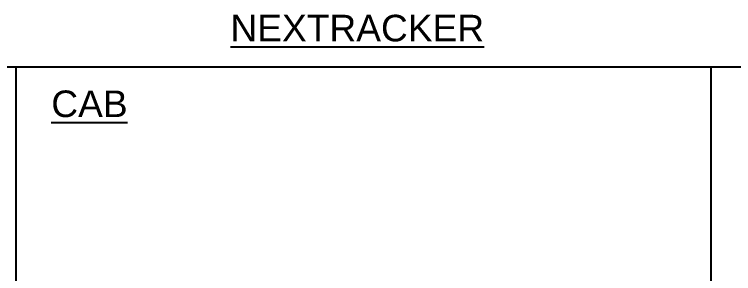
# Model space of a CAD drawing. Header units: feet. Extents: x 0.3 to 98.5, y -18.6 to 31.5.
# Drawn here: x 55.89 to 67.08, y 7.1 to 11.13 of the extents above; entities that cross this region are included whole.
import ezdxf

# ---------------------------------------------------------------- set-up
doc = ezdxf.new("R2010")
doc.units = ezdxf.units.FT
doc.header["$MEASUREMENT"] = 0
doc.layers.add('G-NPLT', color=67, linetype='Continuous', plot=False)
doc.styles.add('NEI-A', font='arial.ttf')

msp = doc.modelspace()

# ---------------------------------------------------------------- linework, layer by layer
at = {"layer": 'G-NPLT'}
msp.add_line((88.37485, 10.31345), (45.09242, 10.31345), dxfattribs=at)
for points in [[(55.91303, -12.80943), (55.91303, 10.31345)], [(66.73364, -12.80943), (66.73364, 10.31345)]]:
    msp.add_lwpolyline(points, dxfattribs=at)

# ---------------------------------------------------------------- texts
at = {"layer": 'G-NPLT', "char_height": 0.3619249, "attachment_point": 1, "style": 'NEI-A'}
for s, insert in [('{\\H1.1429x;\\LNEXTRACKER}', (59.24893, 11.12655)), ('{\\H1.1429x;\\LCAB}', (56.46064, 9.94816))]:
    msp.add_mtext_dynamic_manual_height_columns(s, width=1.3478212, gutter_width=3.10221, heights=[0], dxfattribs=dict(at, insert=insert))

doc.saveas('drawing.dxf')
